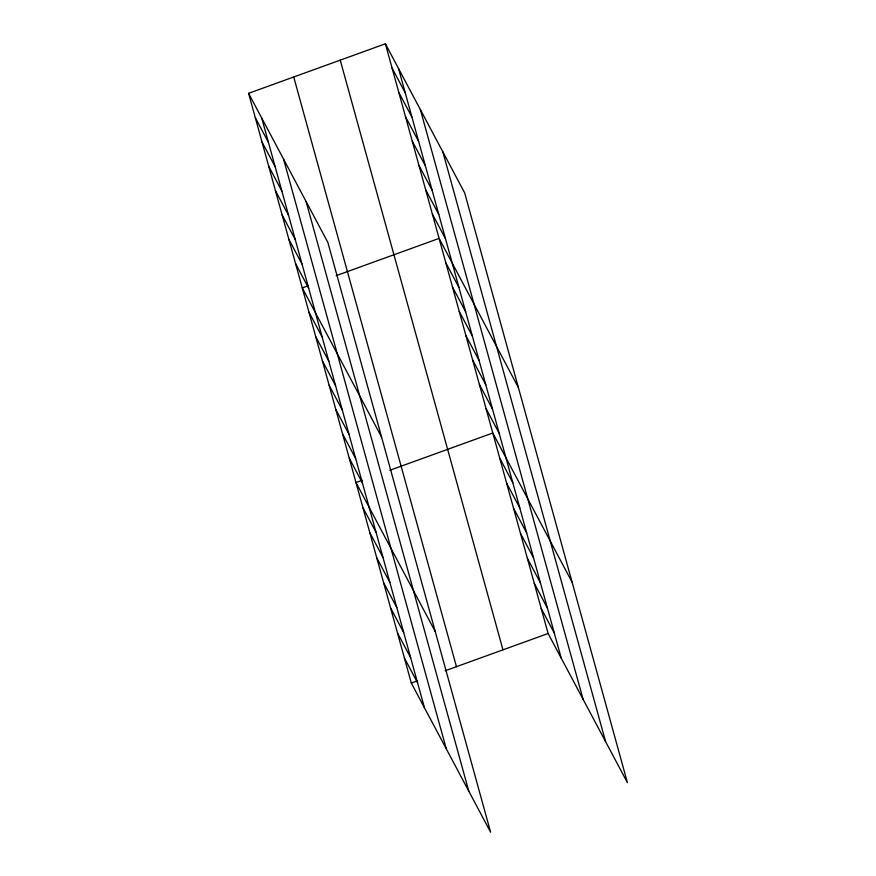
<?xml version="1.0" encoding="UTF-8"?>
<svg xmlns="http://www.w3.org/2000/svg" width="876" height="876" viewBox="0 0 876 876"><rect width="100%" height="100%" fill="white"/><g stroke="black" fill="none" stroke-linecap="round" stroke-linejoin="round"><path stroke-width="1.31" d="M248.576 93.327L327.887 242.499L490.615 832.2L411.304 683.039L248.576 93.327L385.385 43.8L464.696 192.961L627.424 782.673L548.113 633.501L385.385 43.8M308.549 285.664L302.275 287.93L381.597 437.102M336.143 275.677L439.084 238.403L518.395 387.564M362.248 480.267L355.985 482.534L435.295 631.705M389.842 470.281L492.783 433.007L572.094 582.168M411.304 683.039L417.578 680.762M445.161 670.775L548.113 633.501M392.098 68.12L405.249 92.856M398.81 92.451L411.961 117.176M405.522 116.771L418.673 141.507M412.235 141.102L425.386 165.827M418.947 165.422L432.098 190.158M425.659 189.753L438.81 214.478M432.372 214.072L445.523 238.809M445.796 262.723L458.947 287.459M452.509 287.054L465.66 311.779M459.221 311.374L472.372 336.11M465.933 335.705L479.084 360.43M472.646 360.025L485.797 384.761M479.358 384.356L492.509 409.081M486.07 408.676L499.221 433.412M499.692 458.071L512.843 482.796M506.613 483.136L519.764 507.861M513.533 508.19L526.673 532.926M520.443 533.254L533.593 557.99M527.363 558.319L540.514 583.044M534.272 583.383L547.423 608.108M541.193 608.448L554.344 633.173M255.288 117.658L268.439 142.383M262.001 141.978L275.152 166.714M268.713 166.309L281.864 191.034M275.425 190.629L288.576 215.365M282.138 214.959L295.289 239.685M288.85 239.279L302.001 264.015M295.562 263.61L308.713 288.335M308.987 312.261L322.138 336.986M315.71 336.581L328.85 361.317M322.423 360.912L335.563 385.637M329.135 385.232L342.275 409.968M335.847 409.563L348.987 434.288M342.56 433.883L355.7 458.619M349.272 458.214L362.412 482.939M362.894 507.598L376.045 532.323M369.814 532.663L382.965 557.388M376.724 557.727L389.875 582.452M383.644 582.781L396.795 607.517M390.554 607.845L403.705 632.582M397.474 632.91L410.625 657.646M404.394 657.975L417.545 682.7M442.862 151.898L605.59 741.611M420.36 109.599L583.087 699.3M398.525 68.525L561.253 658.237M340.238 60.148L502.966 649.85M293.723 76.989L456.451 666.691M306.063 201.436L468.78 791.137M283.561 159.125L446.289 748.827M261.727 118.063L424.455 707.764"/></g></svg>
